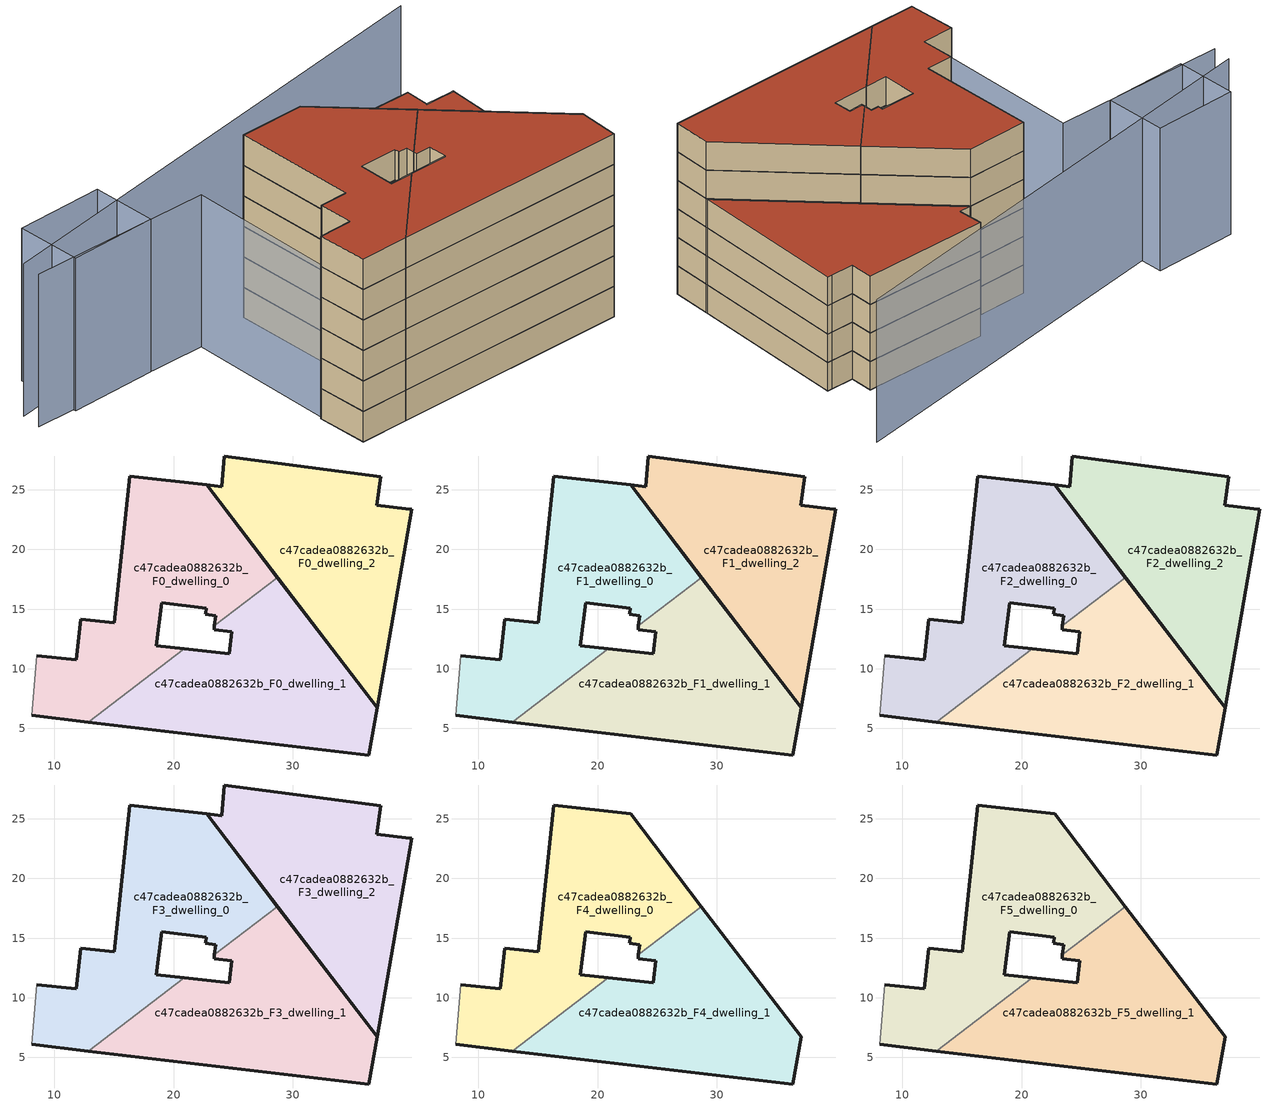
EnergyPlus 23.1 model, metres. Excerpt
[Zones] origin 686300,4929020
c47cadea0882632b_F0_dwelling_0
 floor ground (EU_floor_Construction): 23.43,13.6 28.71,17.64 22.76,25.43 16.32,26.15 15.01,13.86 12.21,14.16 11.84,10.75 8.53,11.1 8.09,6.08 12.86,5.52 20.89,11.66 18.55,11.92 18.99,15.52 22.73,15.06 22.68,14.65 22.67,14.55 23.52,14.46 z0
 wall outside (EU_wall_Construction): 8.53,11.1 11.84,10.75 12.21,14.16 15.01,13.86 16.32,26.15 22.76,25.43 28.71,17.64 / 23.43,13.6 23.52,14.46 22.67,14.55 22.68,14.65 22.73,15.06 18.99,15.52 18.55,11.92 20.89,11.66 / 12.86,5.52 8.09,6.08 z0:3
 wall adiabatic (EU_wall_Construction): 8.09,6.08 8.53,11.1 z0:3
 wall to c47cadea0882632b_F0_dwelling_1 (EU_wall_Construction): 28.71,17.64 23.43,13.6 / 20.89,11.66 12.86,5.52 z0:3
c47cadea0882632b_F0_dwelling_1
 floor ground (EU_floor_Construction): 36.37,2.76 37.07,6.72 28.71,17.64 23.43,13.6 23.39,13.26 24.89,13.1 24.69,11.24 20.89,11.66 12.86,5.52 z0
 wall outside (EU_wall_Construction): 20.89,11.66 24.69,11.24 24.89,13.1 23.39,13.26 23.43,13.6 / 28.71,17.64 37.07,6.72 36.37,2.76 12.86,5.52 z0:3
c47cadea0882632b_F0_dwelling_2
 floor ground (EU_floor_Construction): 37.07,6.72 39.99,23.36 39.47,23.42 37.04,23.72 37.39,26.12 24.25,27.84 24.04,25.28 22.76,25.43 z0
 wall outside (EU_wall_Construction): 37.39,26.12 37.04,23.72 39.47,23.42 39.99,23.36 37.07,6.72 22.76,25.43 24.04,25.28 24.25,27.84 37.39,26.12 z0:3
c47cadea0882632b_F1_dwelling_0
 floor to c47cadea0882632b_F0_dwelling_0 (EU_floor_Construction): 23.43,13.6 28.71,17.64 22.76,25.43 16.32,26.15 15.01,13.86 12.21,14.16 11.84,10.75 8.53,11.1 8.09,6.08 12.86,5.52 20.89,11.66 18.55,11.92 18.99,15.52 22.73,15.06 22.68,14.65 22.67,14.55 23.52,14.46 z3
 wall outside (EU_wall_Construction): 8.53,11.1 11.84,10.75 12.21,14.16 15.01,13.86 16.32,26.15 22.76,25.43 28.71,17.64 / 23.43,13.6 23.52,14.46 22.67,14.55 22.68,14.65 22.73,15.06 18.99,15.52 18.55,11.92 20.89,11.66 / 12.86,5.52 8.09,6.08 z3:6
 wall adiabatic (EU_wall_Construction): 8.09,6.08 8.53,11.1 z3:6
 wall to c47cadea0882632b_F1_dwelling_1 (EU_wall_Construction): 28.71,17.64 23.43,13.6 / 20.89,11.66 12.86,5.52 z3:6
c47cadea0882632b_F1_dwelling_1
 floor to c47cadea0882632b_F0_dwelling_1 (EU_floor_Construction): 36.37,2.76 37.07,6.72 28.71,17.64 23.43,13.6 23.39,13.26 24.89,13.1 24.69,11.24 20.89,11.66 12.86,5.52 z3
 wall outside (EU_wall_Construction): 20.89,11.66 24.69,11.24 24.89,13.1 23.39,13.26 23.43,13.6 / 28.71,17.64 37.07,6.72 36.37,2.76 12.86,5.52 z3:6
c47cadea0882632b_F1_dwelling_2
 floor to c47cadea0882632b_F0_dwelling_2 (EU_floor_Construction): 37.07,6.72 39.99,23.36 39.47,23.42 37.04,23.72 37.39,26.12 24.25,27.84 24.04,25.28 22.76,25.43 z3
 wall outside (EU_wall_Construction): 37.39,26.12 37.04,23.72 39.47,23.42 39.99,23.36 37.07,6.72 22.76,25.43 24.04,25.28 24.25,27.84 37.39,26.12 z3:6
c47cadea0882632b_F2_dwelling_0
 floor to c47cadea0882632b_F1_dwelling_0 (EU_floor_Construction): 23.43,13.6 28.71,17.64 22.76,25.43 16.32,26.15 15.01,13.86 12.21,14.16 11.84,10.75 8.53,11.1 8.09,6.08 12.86,5.52 20.89,11.66 18.55,11.92 18.99,15.52 22.73,15.06 22.68,14.65 22.67,14.55 23.52,14.46 z6
 wall outside (EU_wall_Construction): 8.53,11.1 11.84,10.75 12.21,14.16 15.01,13.86 16.32,26.15 22.76,25.43 28.71,17.64 / 23.43,13.6 23.52,14.46 22.67,14.55 22.68,14.65 22.73,15.06 18.99,15.52 18.55,11.92 20.89,11.66 / 12.86,5.52 8.09,6.08 z6:9
 wall adiabatic (EU_wall_Construction): 8.09,6.08 8.53,11.1 z6:9
 wall to c47cadea0882632b_F2_dwelling_1 (EU_wall_Construction): 28.71,17.64 23.43,13.6 / 20.89,11.66 12.86,5.52 z6:9
c47cadea0882632b_F2_dwelling_1
 floor to c47cadea0882632b_F1_dwelling_1 (EU_floor_Construction): 36.37,2.76 37.07,6.72 28.71,17.64 23.43,13.6 23.39,13.26 24.89,13.1 24.69,11.24 20.89,11.66 12.86,5.52 z6
 wall outside (EU_wall_Construction): 20.89,11.66 24.69,11.24 24.89,13.1 23.39,13.26 23.43,13.6 / 28.71,17.64 37.07,6.72 36.37,2.76 12.86,5.52 z6:9
c47cadea0882632b_F2_dwelling_2
 floor to c47cadea0882632b_F1_dwelling_2 (EU_floor_Construction): 37.07,6.72 39.99,23.36 39.47,23.42 37.04,23.72 37.39,26.12 24.25,27.84 24.04,25.28 22.76,25.43 z6
 wall outside (EU_wall_Construction): 37.39,26.12 37.04,23.72 39.47,23.42 39.99,23.36 37.07,6.72 22.76,25.43 24.04,25.28 24.25,27.84 37.39,26.12 z6:9
c47cadea0882632b_F3_dwelling_0
 floor to c47cadea0882632b_F2_dwelling_0 (EU_floor_Construction): 23.43,13.6 28.71,17.64 22.76,25.43 16.32,26.15 15.01,13.86 12.21,14.16 11.84,10.75 8.53,11.1 8.09,6.08 12.86,5.52 20.89,11.66 18.55,11.92 18.99,15.52 22.73,15.06 22.68,14.65 22.67,14.55 23.52,14.46 z9
 wall outside (EU_wall_Construction): 8.53,11.1 11.84,10.75 12.21,14.16 15.01,13.86 16.32,26.15 22.76,25.43 28.71,17.64 / 23.43,13.6 23.52,14.46 22.67,14.55 22.68,14.65 22.73,15.06 18.99,15.52 18.55,11.92 20.89,11.66 / 12.86,5.52 8.09,6.08 z9:12
 wall adiabatic (EU_wall_Construction): 8.09,6.08 8.53,11.1 z9:12
 wall to c47cadea0882632b_F3_dwelling_1 (EU_wall_Construction): 28.71,17.64 23.43,13.6 / 20.89,11.66 12.86,5.52 z9:12
c47cadea0882632b_F3_dwelling_1
 floor to c47cadea0882632b_F2_dwelling_1 (EU_floor_Construction): 36.37,2.76 37.07,6.72 28.71,17.64 23.43,13.6 23.39,13.26 24.89,13.1 24.69,11.24 20.89,11.66 12.86,5.52 z9
 wall outside (EU_wall_Construction): 20.89,11.66 24.69,11.24 24.89,13.1 23.39,13.26 23.43,13.6 / 28.71,17.64 37.07,6.72 36.37,2.76 12.86,5.52 z9:12
c47cadea0882632b_F3_dwelling_2
 floor to c47cadea0882632b_F2_dwelling_2 (EU_floor_Construction): 37.07,6.72 39.99,23.36 39.47,23.42 37.04,23.72 37.39,26.12 24.25,27.84 24.04,25.28 22.76,25.43 z9
 wall outside (EU_wall_Construction): 37.39,26.12 37.04,23.72 39.47,23.42 39.99,23.36 37.07,6.72 22.76,25.43 24.04,25.28 24.25,27.84 37.39,26.12 z9:12
 roof outside (EU_roof_Construction): 37.39,26.12 37.04,23.72 39.47,23.42 39.99,23.36 37.07,6.72 22.76,25.43 24.04,25.28 24.25,27.84 z12
c47cadea0882632b_F4_dwelling_0
 floor to c47cadea0882632b_F3_dwelling_0 (EU_floor_Construction): 23.43,13.6 28.71,17.64 22.76,25.43 16.32,26.15 15.01,13.86 12.21,14.16 11.84,10.75 8.53,11.1 8.09,6.08 12.86,5.52 20.89,11.66 18.55,11.92 18.99,15.52 22.73,15.06 22.68,14.65 22.67,14.55 23.52,14.46 z12
 wall outside (EU_wall_Construction): 8.53,11.1 11.84,10.75 12.21,14.16 15.01,13.86 16.32,26.15 22.76,25.43 28.71,17.64 / 23.43,13.6 23.52,14.46 22.67,14.55 22.68,14.65 22.73,15.06 18.99,15.52 18.55,11.92 20.89,11.66 / 12.86,5.52 8.09,6.08 z12:15
 wall adiabatic (EU_wall_Construction): 8.09,6.08 8.53,11.1 z12:15
 wall to c47cadea0882632b_F4_dwelling_1 (EU_wall_Construction): 28.71,17.64 23.43,13.6 / 20.89,11.66 12.86,5.52 z12:15
c47cadea0882632b_F4_dwelling_1
 floor to c47cadea0882632b_F3_dwelling_1 (EU_floor_Construction): 36.37,2.76 37.07,6.72 28.71,17.64 23.43,13.6 23.39,13.26 24.89,13.1 24.69,11.24 20.89,11.66 12.86,5.52 z12
 wall outside (EU_wall_Construction): 20.89,11.66 24.69,11.24 24.89,13.1 23.39,13.26 23.43,13.6 / 28.71,17.64 37.07,6.72 36.37,2.76 12.86,5.52 z12:15
c47cadea0882632b_F5_dwelling_0
 floor to c47cadea0882632b_F4_dwelling_0 (EU_floor_Construction): 23.43,13.6 28.71,17.64 22.76,25.43 16.32,26.15 15.01,13.86 12.21,14.16 11.84,10.75 8.53,11.1 8.09,6.08 12.86,5.52 20.89,11.66 18.55,11.92 18.99,15.52 22.73,15.06 22.68,14.65 22.67,14.55 23.52,14.46 z15
 wall outside (EU_wall_Construction): 8.53,11.1 11.84,10.75 12.21,14.16 15.01,13.86 16.32,26.15 22.76,25.43 28.71,17.64 / 23.43,13.6 23.52,14.46 22.67,14.55 22.68,14.65 22.73,15.06 18.99,15.52 18.55,11.92 20.89,11.66 / 12.86,5.52 8.09,6.08 z15:18
 wall adiabatic (EU_wall_Construction): 8.09,6.08 8.53,11.1 z15:18
 wall to c47cadea0882632b_F5_dwelling_1 (EU_wall_Construction): 28.71,17.64 23.43,13.6 / 20.89,11.66 12.86,5.52 z15:18
 roof outside (EU_roof_Construction): 22.76,25.43 28.71,17.64 23.43,13.6 23.52,14.46 22.67,14.55 22.68,14.65 22.73,15.06 18.99,15.52 18.55,11.92 20.89,11.66 12.86,5.52 8.09,6.08 8.53,11.1 11.84,10.75 12.21,14.16 15.01,13.86 16.32,26.15 z18
c47cadea0882632b_F5_dwelling_1
 floor to c47cadea0882632b_F4_dwelling_1 (EU_floor_Construction): 36.37,2.76 37.07,6.72 28.71,17.64 23.43,13.6 23.39,13.26 24.89,13.1 24.69,11.24 20.89,11.66 12.86,5.52 z15
 wall outside (EU_wall_Construction): 20.89,11.66 24.69,11.24 24.89,13.1 23.39,13.26 23.43,13.6 / 28.71,17.64 37.07,6.72 36.37,2.76 12.86,5.52 z15:18
 roof outside (EU_roof_Construction): 28.71,17.64 37.07,6.72 36.37,2.76 12.86,5.52 20.89,11.66 24.69,11.24 24.89,13.1 23.39,13.26 23.43,13.6 z18
shading: -7.54,28.17 10.6,25.87 / 10.6,25.87 8.09,6.08 / 43.58,32.14 -7.09,30.17 / 4.97,26.58 -3.66,27.45 / -3.66,27.45 -3.02,33.84 / -3.02,33.84 5.61,32.97 / 5.61,32.97 4.97,26.58 z0:15
[Building]
EU S2 Campaign: North Axis=0; Terrain=City; Solar Distribution=FullExterior
[Site:Location]
Bologna: Latitude=44.5; Longitude=11.25; Time Zone=1; Elevation=37
[SizingPeriod:WeatherFileDays]
AnnualSizingPeriod: Begin Month=1; Begin Day of Month=1; End Month=12; End Day of Month=31; Day of Week for Start Day=Monday; Use Weather File Daylight Saving Period=No; Use Weather File Rain and Snow Indicators=No
[MATERIAL]
EU_InternalMass_Material: Roughness=MediumRough; Thickness=0.1; Conductivity=1; Density=1800; Specific Heat=900; Thermal Absorptance=0.9; Solar Absorptance=0.7; Visible Absorptance=0.7
[MATERIAL:NOMASS] Roughness=MediumRough; Thermal Absorptance=0.9; Solar Absorptance=0.7; Visible Absorptance=0.7
Name | Thermal Resistance
EU_wall_NoMass | 0.905828
EU_roof_NoMass | 0.37593
EU_floor_NoMass | 0.67114
[CONSTRUCTION]
EU_wall_Construction: EU_wall_NoMass
EU_roof_Construction: EU_roof_NoMass
EU_floor_Construction: EU_floor_NoMass
EU_InternalMass_Construction: EU_InternalMass_Material
[ZONE] Type=1; Multiplier=1; Ceiling Height=autocalculate; Floor Area=autocalculate; Part of Total Floor Area=Yes
Name | Volume
c47cadea0882632b_F0_dwelling_0 | 537.933
c47cadea0882632b_F1_dwelling_0; c47cadea0882632b_F2_dwelling_0; c47cadea0882632b_F3_dwelling_0; c47cadea0882632b_F4_dwelling_0; c47cadea0882632b_F5_dwelling_0 | 537.934
c47cadea0882632b_F0_dwelling_1 | 537.929
c47cadea0882632b_F1_dwelling_1; c47cadea0882632b_F2_dwelling_1; c47cadea0882632b_F3_dwelling_1; c47cadea0882632b_F4_dwelling_1; c47cadea0882632b_F5_dwelling_1 | 537.928
c47cadea0882632b_F0_dwelling_2 | 537.914
c47cadea0882632b_F1_dwelling_2; c47cadea0882632b_F2_dwelling_2; c47cadea0882632b_F3_dwelling_2 | 537.913
[INTERNALMASS] Construction=EU_InternalMass_Construction
Name | Zone or ZoneList | Surface Area
c47cadea0882632b_F0_dwelling_0_EU_InternalMass | c47cadea0882632b_F0_dwelling_0 | 179.313
c47cadea0882632b_F0_dwelling_1_EU_InternalMass | c47cadea0882632b_F0_dwelling_1 | 179.309
c47cadea0882632b_F0_dwelling_2_EU_InternalMass | c47cadea0882632b_F0_dwelling_2 | 179.305
c47cadea0882632b_F1_dwelling_0_EU_InternalMass | c47cadea0882632b_F1_dwelling_0 | 179.313
c47cadea0882632b_F1_dwelling_1_EU_InternalMass | c47cadea0882632b_F1_dwelling_1 | 179.309
c47cadea0882632b_F1_dwelling_2_EU_InternalMass | c47cadea0882632b_F1_dwelling_2 | 179.305
c47cadea0882632b_F2_dwelling_0_EU_InternalMass | c47cadea0882632b_F2_dwelling_0 | 179.313
c47cadea0882632b_F2_dwelling_1_EU_InternalMass | c47cadea0882632b_F2_dwelling_1 | 179.309
c47cadea0882632b_F2_dwelling_2_EU_InternalMass | c47cadea0882632b_F2_dwelling_2 | 179.305
c47cadea0882632b_F3_dwelling_0_EU_InternalMass | c47cadea0882632b_F3_dwelling_0 | 179.313
c47cadea0882632b_F3_dwelling_1_EU_InternalMass | c47cadea0882632b_F3_dwelling_1 | 179.309
c47cadea0882632b_F3_dwelling_2_EU_InternalMass | c47cadea0882632b_F3_dwelling_2 | 179.305
c47cadea0882632b_F4_dwelling_0_EU_InternalMass | c47cadea0882632b_F4_dwelling_0 | 268.973
c47cadea0882632b_F4_dwelling_1_EU_InternalMass | c47cadea0882632b_F4_dwelling_1 | 268.963
c47cadea0882632b_F5_dwelling_0_EU_InternalMass | c47cadea0882632b_F5_dwelling_0 | 268.973
c47cadea0882632b_F5_dwelling_1_EU_InternalMass | c47cadea0882632b_F5_dwelling_1 | 268.963
[OTHEREQUIPMENT] Fuel Type=Electricity; Design Level Calculation Method=Watts/Area; Power per Zone Floor Area=1; Fraction Latent=0; Fraction Radiant=0; Fraction Lost=0; Carbon Dioxide Generation Rate=0; EndUse Subcategory=EU_Step8_InternalGains
Name | Zone or ZoneList or Space or SpaceList | Schedule
EU_Step8_InternalGain_c47cadea0882632b_F0_dwelling_0_f000 | c47cadea0882632b_F0_dwelling_0 | EU_Step8_GainSchedule_c47cadea0882632b_F0_dwelling_0_f000
EU_Step8_InternalGain_c47cadea0882632b_F0_dwelling_1_f000 | c47cadea0882632b_F0_dwelling_1 | EU_Step8_GainSchedule_c47cadea0882632b_F0_dwelling_1_f000
EU_Step8_InternalGain_c47cadea0882632b_F0_dwelling_2_f000 | c47cadea0882632b_F0_dwelling_2 | EU_Step8_GainSchedule_c47cadea0882632b_F0_dwelling_2_f000
EU_Step8_InternalGain_c47cadea0882632b_F1_dwelling_0_f000 | c47cadea0882632b_F1_dwelling_0 | EU_Step8_GainSchedule_c47cadea0882632b_F1_dwelling_0_f000
EU_Step8_InternalGain_c47cadea0882632b_F1_dwelling_1_f000 | c47cadea0882632b_F1_dwelling_1 | EU_Step8_GainSchedule_c47cadea0882632b_F1_dwelling_1_f000
EU_Step8_InternalGain_c47cadea0882632b_F1_dwelling_2_f000 | c47cadea0882632b_F1_dwelling_2 | EU_Step8_GainSchedule_c47cadea0882632b_F1_dwelling_2_f000
EU_Step8_InternalGain_c47cadea0882632b_F2_dwelling_0_f000 | c47cadea0882632b_F2_dwelling_0 | EU_Step8_GainSchedule_c47cadea0882632b_F2_dwelling_0_f000
EU_Step8_InternalGain_c47cadea0882632b_F2_dwelling_1_f000 | c47cadea0882632b_F2_dwelling_1 | EU_Step8_GainSchedule_c47cadea0882632b_F2_dwelling_1_f000
EU_Step8_InternalGain_c47cadea0882632b_F2_dwelling_2_f000 | c47cadea0882632b_F2_dwelling_2 | EU_Step8_GainSchedule_c47cadea0882632b_F2_dwelling_2_f000
EU_Step8_InternalGain_c47cadea0882632b_F3_dwelling_0_f000 | c47cadea0882632b_F3_dwelling_0 | EU_Step8_GainSchedule_c47cadea0882632b_F3_dwelling_0_f000
EU_Step8_InternalGain_c47cadea0882632b_F3_dwelling_1_f000 | c47cadea0882632b_F3_dwelling_1 | EU_Step8_GainSchedule_c47cadea0882632b_F3_dwelling_1_f000
EU_Step8_InternalGain_c47cadea0882632b_F3_dwelling_2_f000 | c47cadea0882632b_F3_dwelling_2 | EU_Step8_GainSchedule_c47cadea0882632b_F3_dwelling_2_f000
EU_Step8_InternalGain_c47cadea0882632b_F4_dwelling_0_f000 | c47cadea0882632b_F4_dwelling_0 | EU_Step8_GainSchedule_c47cadea0882632b_F4_dwelling_0_f000
EU_Step8_InternalGain_c47cadea0882632b_F4_dwelling_1_f000 | c47cadea0882632b_F4_dwelling_1 | EU_Step8_GainSchedule_c47cadea0882632b_F4_dwelling_1_f000
EU_Step8_InternalGain_c47cadea0882632b_F5_dwelling_0_f000 | c47cadea0882632b_F5_dwelling_0 | EU_Step8_GainSchedule_c47cadea0882632b_F5_dwelling_0_f000
EU_Step8_InternalGain_c47cadea0882632b_F5_dwelling_1_f000 | c47cadea0882632b_F5_dwelling_1 | EU_Step8_GainSchedule_c47cadea0882632b_F5_dwelling_1_f000
[ZONEVENTILATION:DESIGNFLOWRATE] Schedule=EU_AlwaysOn; Design Flow Rate Calculation Method=AirChanges/Hour; Air Changes per Hour=0.73129; Ventilation Type=Natural; Fan Pressure Rise=0; Fan Total Efficiency=1; Constant Term Coefficient=1; Temperature Term Coefficient=0; Velocity Term Coefficient=0; Velocity Squared Term Coefficient=0; Minimum Indoor Temperature=-100; Maximum Indoor Temperature=100; Delta Temperature=-100; Minimum Outdoor Temperature=-100; Maximum Outdoor Temperature=100; Maximum Wind Speed=40
Name | Zone or ZoneList or Space or SpaceList
EU_ConstantAir_c47cadea0882632b_F0_dwelling_0 | c47cadea0882632b_F0_dwelling_0
EU_ConstantAir_c47cadea0882632b_F0_dwelling_1 | c47cadea0882632b_F0_dwelling_1
EU_ConstantAir_c47cadea0882632b_F0_dwelling_2 | c47cadea0882632b_F0_dwelling_2
EU_ConstantAir_c47cadea0882632b_F1_dwelling_0 | c47cadea0882632b_F1_dwelling_0
EU_ConstantAir_c47cadea0882632b_F1_dwelling_1 | c47cadea0882632b_F1_dwelling_1
EU_ConstantAir_c47cadea0882632b_F1_dwelling_2 | c47cadea0882632b_F1_dwelling_2
EU_ConstantAir_c47cadea0882632b_F2_dwelling_0 | c47cadea0882632b_F2_dwelling_0
EU_ConstantAir_c47cadea0882632b_F2_dwelling_1 | c47cadea0882632b_F2_dwelling_1
EU_ConstantAir_c47cadea0882632b_F2_dwelling_2 | c47cadea0882632b_F2_dwelling_2
EU_ConstantAir_c47cadea0882632b_F3_dwelling_0 | c47cadea0882632b_F3_dwelling_0
EU_ConstantAir_c47cadea0882632b_F3_dwelling_1 | c47cadea0882632b_F3_dwelling_1
EU_ConstantAir_c47cadea0882632b_F3_dwelling_2 | c47cadea0882632b_F3_dwelling_2
EU_ConstantAir_c47cadea0882632b_F4_dwelling_0 | c47cadea0882632b_F4_dwelling_0
EU_ConstantAir_c47cadea0882632b_F4_dwelling_1 | c47cadea0882632b_F4_dwelling_1
EU_ConstantAir_c47cadea0882632b_F5_dwelling_0 | c47cadea0882632b_F5_dwelling_0
EU_ConstantAir_c47cadea0882632b_F5_dwelling_1 | c47cadea0882632b_F5_dwelling_1
[HVACTEMPLATE:THERMOSTAT] Constant Heating Setpoint=20; Constant Cooling Setpoint=50
EU_HeatOnly_c47cadea0882632b_F0_dwelling_0; EU_HeatOnly_c47cadea0882632b_F0_dwelling_1; EU_HeatOnly_c47cadea0882632b_F0_dwelling_2; EU_HeatOnly_c47cadea0882632b_F1_dwelling_0; EU_HeatOnly_c47cadea0882632b_F1_dwelling_1; EU_HeatOnly_c47cadea0882632b_F1_dwelling_2; EU_HeatOnly_c47cadea0882632b_F2_dwelling_0; EU_HeatOnly_c47cadea0882632b_F2_dwelling_1; EU_HeatOnly_c47cadea0882632b_F2_dwelling_2; EU_HeatOnly_c47cadea0882632b_F3_dwelling_0; EU_HeatOnly_c47cadea0882632b_F3_dwelling_1; EU_HeatOnly_c47cadea0882632b_F3_dwelling_2; EU_HeatOnly_c47cadea0882632b_F4_dwelling_0; EU_HeatOnly_c47cadea0882632b_F4_dwelling_1; EU_HeatOnly_c47cadea0882632b_F5_dwelling_0; EU_HeatOnly_c47cadea0882632b_F5_dwelling_1
[HVACTEMPLATE:ZONE:IDEALLOADSAIRSYSTEM] System Availability Schedule=EU_AlwaysOn; Maximum Heating Supply Air Temperature=50; Minimum Cooling Supply Air Temperature=13; Maximum Heating Supply Air Humidity Ratio=0.0156; Minimum Cooling Supply Air Humidity Ratio=0.0077; Heating Limit=NoLimit; Cooling Limit=NoLimit; Heating Availability Schedule=EU_AlwaysOn; Cooling Availability Schedule=EU_CoolingOff; Dehumidification Control Type=ConstantSensibleHeatRatio; Cooling Sensible Heat Ratio=0.7; Dehumidification Setpoint=60; Humidification Control Type=None; Humidification Setpoint=30; Outdoor Air Method=None; Outdoor Air Flow Rate per Person=0.00944; Outdoor Air Flow Rate per Zone Floor Area=0; Outdoor Air Flow Rate per Zone=0; Demand Controlled Ventilation Type=None; Outdoor Air Economizer Type=NoEconomizer; Heat Recovery Type=None; Sensible Heat Recovery Effectiveness=0.7; Latent Heat Recovery Effectiveness=0.65
Name | Template Thermostat
c47cadea0882632b_F0_dwelling_0 | EU_HeatOnly_c47cadea0882632b_F0_dwelling_0
c47cadea0882632b_F0_dwelling_1 | EU_HeatOnly_c47cadea0882632b_F0_dwelling_1
c47cadea0882632b_F0_dwelling_2 | EU_HeatOnly_c47cadea0882632b_F0_dwelling_2
c47cadea0882632b_F1_dwelling_0 | EU_HeatOnly_c47cadea0882632b_F1_dwelling_0
c47cadea0882632b_F1_dwelling_1 | EU_HeatOnly_c47cadea0882632b_F1_dwelling_1
c47cadea0882632b_F1_dwelling_2 | EU_HeatOnly_c47cadea0882632b_F1_dwelling_2
c47cadea0882632b_F2_dwelling_0 | EU_HeatOnly_c47cadea0882632b_F2_dwelling_0
c47cadea0882632b_F2_dwelling_1 | EU_HeatOnly_c47cadea0882632b_F2_dwelling_1
c47cadea0882632b_F2_dwelling_2 | EU_HeatOnly_c47cadea0882632b_F2_dwelling_2
c47cadea0882632b_F3_dwelling_0 | EU_HeatOnly_c47cadea0882632b_F3_dwelling_0
c47cadea0882632b_F3_dwelling_1 | EU_HeatOnly_c47cadea0882632b_F3_dwelling_1
c47cadea0882632b_F3_dwelling_2 | EU_HeatOnly_c47cadea0882632b_F3_dwelling_2
c47cadea0882632b_F4_dwelling_0 | EU_HeatOnly_c47cadea0882632b_F4_dwelling_0
c47cadea0882632b_F4_dwelling_1 | EU_HeatOnly_c47cadea0882632b_F4_dwelling_1
c47cadea0882632b_F5_dwelling_0 | EU_HeatOnly_c47cadea0882632b_F5_dwelling_0
c47cadea0882632b_F5_dwelling_1 | EU_HeatOnly_c47cadea0882632b_F5_dwelling_1
[SIZING:ZONE] Zone Cooling Design Supply Air Temperature Input Method=SupplyAirTemperature; Zone Cooling Design Supply Air Temperature=13; Zone Heating Design Supply Air Temperature Input Method=SupplyAirTemperature; Zone Heating Design Supply Air Temperature=50; Zone Cooling Design Supply Air Humidity Ratio=0.008; Zone Heating Design Supply Air Humidity Ratio=0.008; Cooling Design Air Flow Method=DesignDay; Cooling Design Air Flow Rate=0; Cooling Minimum Air Flow per Zone Floor Area=0.000762; Cooling Minimum Air Flow=0; Cooling Minimum Air Flow Fraction=0.2; Heating Design Air Flow Method=DesignDay; Heating Design Air Flow Rate=0; Heating Maximum Air Flow per Zone Floor Area=0.002032; Heating Maximum Air Flow=0.141576; Heating Maximum Air Flow Fraction=0.3; Account for Dedicated Outdoor Air System=No; Dedicated Outdoor Air System Control Strategy=NeutralSupplyAir; Dedicated Outdoor Air Low Setpoint Temperature for Design=autosize; Dedicated Outdoor Air High Setpoint Temperature for Design=autosize; Zone Load Sizing Method=Sensible Load Only No Latent Load; Zone Latent Cooling Design Supply Air Humidity Ratio Input Method=HumidityRatioDifference; Zone Cooling Design Supply Air Humidity Ratio Difference=0.005; Zone Latent Heating Design Supply Air Humidity Ratio Input Method=HumidityRatioDifference; Zone Humidification Design Supply Air Humidity Ratio Difference=0.005
c47cadea0882632b_F0_dwelling_0; c47cadea0882632b_F0_dwelling_1; c47cadea0882632b_F0_dwelling_2; c47cadea0882632b_F1_dwelling_0; c47cadea0882632b_F1_dwelling_1; c47cadea0882632b_F1_dwelling_2; c47cadea0882632b_F2_dwelling_0; c47cadea0882632b_F2_dwelling_1; c47cadea0882632b_F2_dwelling_2; c47cadea0882632b_F3_dwelling_0; c47cadea0882632b_F3_dwelling_1; c47cadea0882632b_F3_dwelling_2; c47cadea0882632b_F4_dwelling_0; c47cadea0882632b_F4_dwelling_1; c47cadea0882632b_F5_dwelling_0; c47cadea0882632b_F5_dwelling_1
[SCHEDULE:CONSTANT]
Name | Hourly Value
EU_AlwaysOn | 1
EU_CoolingOff | 0
[SCHEDULE:FILE] Column Number=1; Rows to Skip at Top=0; Number of Hours of Data=8760; Column Separator=Comma; Interpolate to Timestep=No; Minutes per Item=60; Adjust Schedule for Daylight Savings=Yes
Name | File
EU_Step8_GainSchedule_c47cadea0882632b_F0_dwelling_0_f000 | ../../schedules/c47cadea0882632b/c47cadea0882632b_F0_dwelling_0_f000_gain.csv
EU_Step8_GainSchedule_c47cadea0882632b_F0_dwelling_1_f000 | ../../schedules/c47cadea0882632b/c47cadea0882632b_F0_dwelling_1_f000_gain.csv
EU_Step8_GainSchedule_c47cadea0882632b_F0_dwelling_2_f000 | ../../schedules/c47cadea0882632b/c47cadea0882632b_F0_dwelling_2_f000_gain.csv
EU_Step8_GainSchedule_c47cadea0882632b_F1_dwelling_0_f000 | ../../schedules/c47cadea0882632b/c47cadea0882632b_F1_dwelling_0_f000_gain.csv
EU_Step8_GainSchedule_c47cadea0882632b_F1_dwelling_1_f000 | ../../schedules/c47cadea0882632b/c47cadea0882632b_F1_dwelling_1_f000_gain.csv
EU_Step8_GainSchedule_c47cadea0882632b_F1_dwelling_2_f000 | ../../schedules/c47cadea0882632b/c47cadea0882632b_F1_dwelling_2_f000_gain.csv
EU_Step8_GainSchedule_c47cadea0882632b_F2_dwelling_0_f000 | ../../schedules/c47cadea0882632b/c47cadea0882632b_F2_dwelling_0_f000_gain.csv
EU_Step8_GainSchedule_c47cadea0882632b_F2_dwelling_1_f000 | ../../schedules/c47cadea0882632b/c47cadea0882632b_F2_dwelling_1_f000_gain.csv
EU_Step8_GainSchedule_c47cadea0882632b_F2_dwelling_2_f000 | ../../schedules/c47cadea0882632b/c47cadea0882632b_F2_dwelling_2_f000_gain.csv
EU_Step8_GainSchedule_c47cadea0882632b_F3_dwelling_0_f000 | ../../schedules/c47cadea0882632b/c47cadea0882632b_F3_dwelling_0_f000_gain.csv
EU_Step8_GainSchedule_c47cadea0882632b_F3_dwelling_1_f000 | ../../schedules/c47cadea0882632b/c47cadea0882632b_F3_dwelling_1_f000_gain.csv
EU_Step8_GainSchedule_c47cadea0882632b_F3_dwelling_2_f000 | ../../schedules/c47cadea0882632b/c47cadea0882632b_F3_dwelling_2_f000_gain.csv
EU_Step8_GainSchedule_c47cadea0882632b_F4_dwelling_0_f000 | ../../schedules/c47cadea0882632b/c47cadea0882632b_F4_dwelling_0_f000_gain.csv
EU_Step8_GainSchedule_c47cadea0882632b_F4_dwelling_1_f000 | ../../schedules/c47cadea0882632b/c47cadea0882632b_F4_dwelling_1_f000_gain.csv
EU_Step8_GainSchedule_c47cadea0882632b_F5_dwelling_0_f000 | ../../schedules/c47cadea0882632b/c47cadea0882632b_F5_dwelling_0_f000_gain.csv
EU_Step8_GainSchedule_c47cadea0882632b_F5_dwelling_1_f000 | ../../schedules/c47cadea0882632b/c47cadea0882632b_F5_dwelling_1_f000_gain.csv
